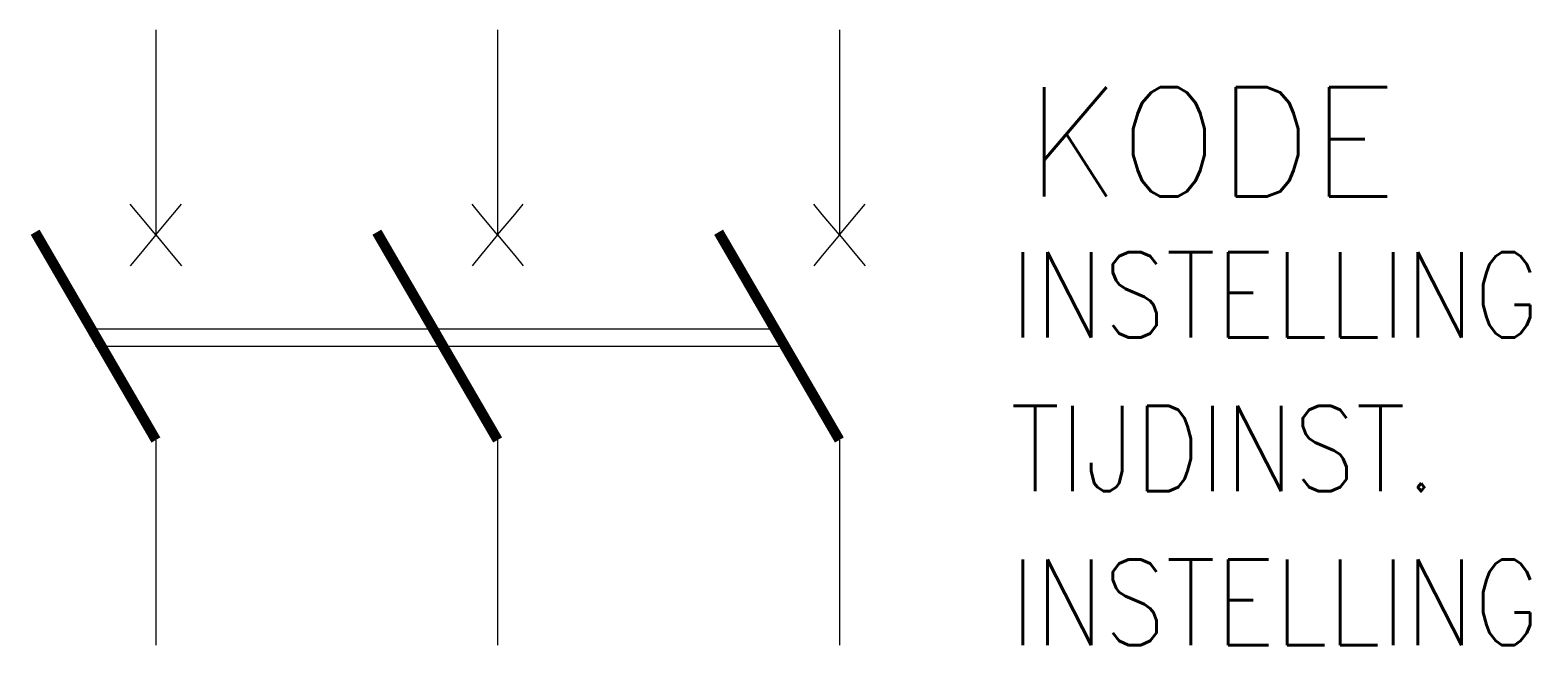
# Model space of a CAD drawing. Extents: x 181 to 299, y 78 to 162.
# Drawn here: x 181.32 to 225.21, y 144 to 162 of the extents above; entities outside this region: 1.
import ezdxf

# ---------------------------------------------------------------- set-up
doc = ezdxf.new("R2010")
doc.units = 0
doc.header["$LTSCALE"] = 6
for name, color, linetype in [('1', 8, 'CONTINUOUS'), ('12', 30, 'CONTINUOUS'), ('3', 30, 'CONTINUOUS')]:
    doc.layers.add(name, color=color, linetype=linetype)
doc.styles.get("Standard").update_dxf_attribs({"font": 'simplex', "width": 0.85})

msp = doc.modelspace()

# ---------------------------------------------------------------- linework, layer by layer
at = {"layer": '1', "color": 0}
for p, q in [((185, 162), (185, 156)), ((195, 162), (195, 156)), ((205, 162), (205, 156)), ((183.228, 153.25), (203.256, 153.25)), ((183.228, 152.75), (203.256, 152.75)), ((185, 150), (185, 144)), ((195, 150), (195, 144)), ((205, 150), (205, 144))]:
    msp.add_line(p, q, dxfattribs=at)
at = {"layer": '1', "color": 0, "const_width": 0.3}
for points in [[(185, 150), (181.466, 156.082)], [(195, 150), (191.466, 156.082)], [(205, 150), (201.466, 156.082)]]:
    msp.add_lwpolyline(points, dxfattribs=at)
at = {"layer": '1', "color": 0}
msp.add_point((299.167, 78), dxfattribs=at)
at = {"layer": '3', "color": 0}
for p, q in [((184.5, 156.6), (184.25, 156.9)), ((185.5, 156.6), (185.75, 156.9)), ((194.5, 156.6), (194.25, 156.9)), ((195.5, 156.6), (195.75, 156.9)), ((204.5, 156.6), (204.25, 156.9)), ((205.5, 156.6), (205.75, 156.9)), ((185, 156), (184.5, 156.6)), ((185, 156), (185.5, 156.6)), ((195, 156), (194.5, 156.6)), ((195, 156), (195.5, 156.6)), ((205, 156), (204.5, 156.6)), ((205, 156), (205.5, 156.6)), ((185, 156), (184.5, 155.4)), ((185, 156), (185.5, 155.4)), ((195, 156), (194.5, 155.4)), ((195, 156), (195.5, 155.4)), ((205, 156), (204.5, 155.4)), ((205, 156), (205.5, 155.4)), ((184.5, 155.4), (184.25, 155.1)), ((185.5, 155.4), (185.75, 155.1)), ((194.5, 155.4), (194.25, 155.1)), ((195.5, 155.4), (195.75, 155.1)), ((204.5, 155.4), (204.25, 155.1)), ((205.5, 155.4), (205.75, 155.1))]:
    msp.add_line(p, q, dxfattribs=at)

# ---------------------------------------------------------------- texts
at = {"layer": '1', "color": 0, "width": 0.85}
for tag, p, s in [('INSTELLING', (210, 153), 'Th-800A'), ('TIJDINST.', (210, 148.5), 't.'), ('INSTELLING', (210, 144), 'Mag. 1500')]:
    msp.add_attdef(tag, p, s, height=2.5, dxfattribs=at)
at = {"layer": '12', "color": 0, "width": 0.95}
msp.add_attdef('KODE', (210.474, 157.125), '-Q', height=3.2, dxfattribs=at)

doc.saveas('drawing.dxf')
